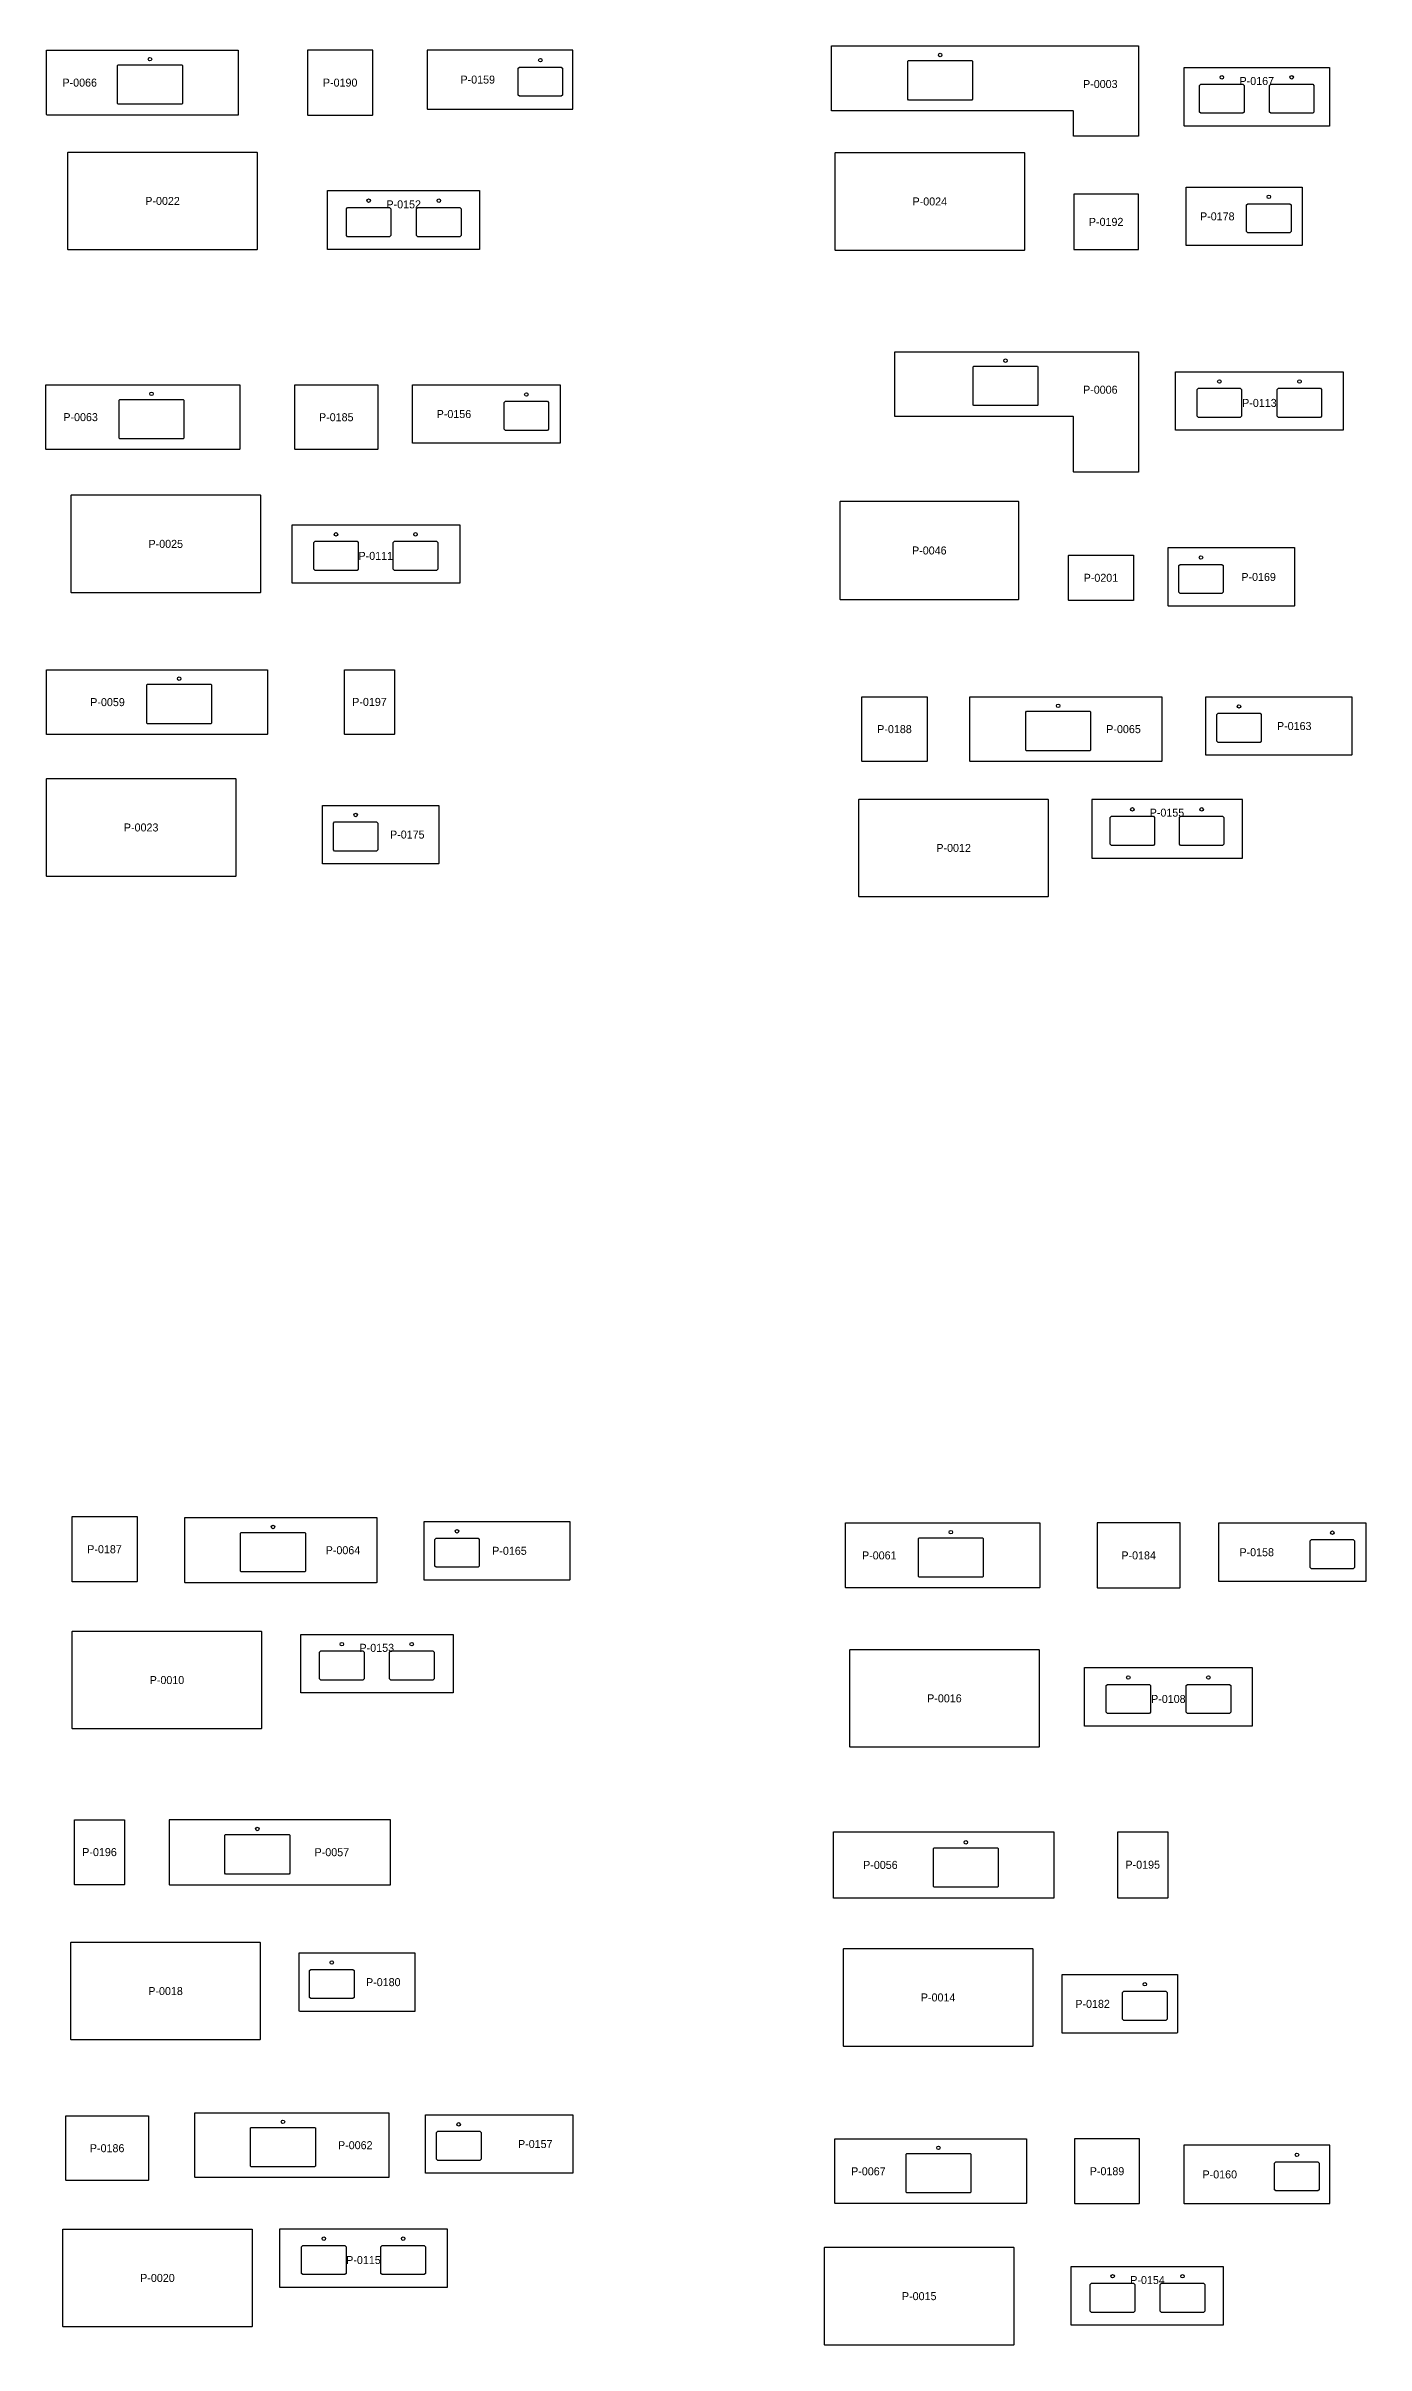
# Model space of a CAD drawing. Header units: millimetres. Extents: x -162346 to -102314, y -153508 to -130299.
# Drawn here: x -162346 to -149154, y -153282 to -130299 of the extents above; entities that cross this region are included whole.
import ezdxf
from ezdxf.enums import TextEntityAlignment as Align

# ---------------------------------------------------------------- set-up
doc = ezdxf.new("R2010")
doc.units = ezdxf.units.MM
for name, color, linetype in [('HOLES', 7, 'Continuous'), ('NUMBERS', 7, 'Continuous'), ('OUTER', 7, 'Continuous')]:
    doc.layers.add(name, color=color, linetype=linetype)

msp = doc.modelspace()

# ---------------------------------------------------------------- linework, layer by layer
at = {"layer": 'HOLES'}
for points in [[(-161624, -130487), (-160989, -130487), (-160983, -130493), (-160983, -130874), (-160989, -130881), (-161624, -130881), (-161630, -130874), (-161630, -130493)], [(-157615, -130510), (-157196, -130510), (-157183, -130522), (-157183, -130789), (-157196, -130802), (-157615, -130802), (-157628, -130789), (-157628, -130522)], [(-153727, -130445), (-153092, -130445), (-153086, -130451), (-153086, -130832), (-153092, -130839), (-153727, -130839), (-153733, -130832), (-153733, -130451)], [(-150804, -130680), (-150385, -130680), (-150372, -130693), (-150372, -130959), (-150385, -130972), (-150804, -130972), (-150817, -130959), (-150817, -130693)], [(-150106, -130680), (-149686, -130680), (-149674, -130693), (-149674, -130959), (-149686, -130972), (-150106, -130972), (-150118, -130959), (-150118, -130693)], [(-159332, -131914), (-158912, -131914), (-158900, -131926), (-158900, -132193), (-158912, -132206), (-159332, -132206), (-159344, -132193), (-159344, -131926)], [(-158630, -131914), (-158211, -131914), (-158198, -131926), (-158198, -132193), (-158211, -132206), (-158630, -132206), (-158643, -132193), (-158643, -131926)], [(-150335, -131876), (-149916, -131876), (-149903, -131888), (-149903, -132155), (-149916, -132168), (-150335, -132168), (-150348, -132155), (-150348, -131888)], [(-153073, -133501), (-152438, -133501), (-152432, -133507), (-152432, -133888), (-152438, -133894), (-153073, -133894), (-153080, -133888), (-153080, -133507)], [(-150829, -133721), (-150410, -133721), (-150397, -133734), (-150397, -134000), (-150410, -134013), (-150829, -134013), (-150842, -134000), (-150842, -133734)], [(-150029, -133721), (-149610, -133721), (-149597, -133734), (-149597, -134001), (-149610, -134014), (-150029, -134014), (-150042, -134001), (-150042, -133734)], [(-161609, -133832), (-160974, -133832), (-160968, -133838), (-160968, -134219), (-160974, -134225), (-161609, -134225), (-161616, -134219), (-161616, -133838)], [(-157755, -133851), (-157335, -133851), (-157323, -133864), (-157323, -134130), (-157335, -134143), (-157755, -134143), (-157767, -134130), (-157767, -133864)], [(-159656, -135250), (-159237, -135250), (-159225, -135262), (-159225, -135529), (-159237, -135542), (-159656, -135542), (-159669, -135529), (-159669, -135262)], [(-158863, -135250), (-158444, -135250), (-158431, -135262), (-158431, -135529), (-158444, -135542), (-158863, -135542), (-158875, -135529), (-158875, -135262)], [(-151012, -135481), (-150593, -135481), (-150581, -135493), (-150581, -135760), (-150593, -135773), (-151012, -135773), (-151025, -135760), (-151025, -135493)], [(-161333, -136680), (-160698, -136680), (-160692, -136686), (-160692, -137067), (-160698, -137074), (-161333, -137074), (-161339, -137067), (-161339, -136686)], [(-152547, -136950), (-151912, -136950), (-151906, -136957), (-151906, -137338), (-151912, -137344), (-152547, -137344), (-152554, -137338), (-152554, -136957)], [(-150632, -136969), (-150213, -136969), (-150200, -136982), (-150200, -137249), (-150213, -137261), (-150632, -137261), (-150645, -137249), (-150645, -136982)], [(-159461, -138055), (-159042, -138055), (-159029, -138067), (-159029, -138334), (-159042, -138347), (-159461, -138347), (-159474, -138334), (-159474, -138067)], [(-151698, -137998), (-151279, -137998), (-151266, -138011), (-151266, -138278), (-151279, -138291), (-151698, -138291), (-151711, -138278), (-151711, -138011)], [(-151006, -137998), (-150587, -137998), (-150574, -138011), (-150574, -138278), (-150587, -138291), (-151006, -138291), (-151019, -138278), (-151019, -138011)], [(-160395, -145160), (-159760, -145160), (-159754, -145166), (-159754, -145547), (-159760, -145553), (-160395, -145553), (-160402, -145547), (-160402, -145166)], [(-158448, -145215), (-158028, -145215), (-158016, -145228), (-158016, -145495), (-158028, -145507), (-158448, -145507), (-158460, -145495), (-158460, -145228)], [(-153620, -145212), (-152985, -145212), (-152979, -145218), (-152979, -145599), (-152985, -145605), (-153620, -145605), (-153626, -145599), (-153626, -145218)], [(-149700, -145229), (-149281, -145229), (-149268, -145242), (-149268, -145509), (-149281, -145521), (-149700, -145521), (-149712, -145509), (-149712, -145242)], [(-159599, -146343), (-159180, -146343), (-159167, -146356), (-159167, -146623), (-159180, -146635), (-159599, -146635), (-159611, -146623), (-159611, -146356)], [(-158900, -146343), (-158481, -146343), (-158468, -146356), (-158468, -146623), (-158481, -146635), (-158900, -146635), (-158913, -146623), (-158913, -146356)], [(-151738, -146677), (-151319, -146677), (-151306, -146690), (-151306, -146956), (-151319, -146969), (-151738, -146969), (-151751, -146956), (-151751, -146690)], [(-150938, -146677), (-150519, -146677), (-150506, -146690), (-150506, -146956), (-150519, -146969), (-150938, -146969), (-150951, -146956), (-150951, -146690)], [(-160552, -148179), (-159917, -148179), (-159910, -148185), (-159910, -148566), (-159917, -148573), (-160552, -148573), (-160558, -148566), (-160558, -148185)], [(-153471, -148312), (-152836, -148312), (-152830, -148318), (-152830, -148699), (-152836, -148706), (-153471, -148706), (-153477, -148699), (-153477, -148318)], [(-159699, -149526), (-159280, -149526), (-159267, -149539), (-159267, -149806), (-159280, -149819), (-159699, -149819), (-159712, -149806), (-159712, -149539)], [(-151573, -149743), (-151154, -149743), (-151142, -149756), (-151142, -150023), (-151154, -150036), (-151573, -150036), (-151586, -150023), (-151586, -149756)], [(-160296, -151106), (-159661, -151106), (-159654, -151112), (-159654, -151493), (-159661, -151500), (-160296, -151500), (-160302, -151493), (-160302, -151112)], [(-158430, -151145), (-158011, -151145), (-157998, -151157), (-157998, -151424), (-158011, -151437), (-158430, -151437), (-158443, -151424), (-158443, -151157)], [(-153744, -151367), (-153109, -151367), (-153103, -151373), (-153103, -151754), (-153109, -151760), (-153744, -151760), (-153750, -151754), (-153750, -151373)], [(-150054, -151449), (-149635, -151449), (-149622, -151462), (-149622, -151729), (-149635, -151741), (-150054, -151741), (-150067, -151729), (-150067, -151462)], [(-159778, -152286), (-159359, -152286), (-159346, -152299), (-159346, -152565), (-159359, -152578), (-159778, -152578), (-159791, -152565), (-159791, -152299)], [(-158986, -152286), (-158567, -152286), (-158554, -152299), (-158554, -152565), (-158567, -152578), (-158986, -152578), (-158999, -152565), (-158999, -152299)], [(-151896, -152663), (-151477, -152663), (-151464, -152675), (-151464, -152942), (-151477, -152955), (-151896, -152955), (-151909, -152942), (-151909, -152675)], [(-151197, -152663), (-150778, -152663), (-150766, -152675), (-150766, -152942), (-150778, -152955), (-151197, -152955), (-151210, -152942), (-151210, -152675)]]:
    msp.add_lwpolyline(points, close=True, dxfattribs=at)
for centre in [(-161307, -130431), (-157405, -130441), (-153409, -130389), (-150594, -130612), (-149896, -130612), (-159122, -131845), (-158420, -131845), (-150125, -131807), (-152756, -133445), (-161292, -133776), (-150619, -133653), (-149819, -133653), (-157545, -133783), (-159447, -135181), (-158653, -135181), (-150803, -135412), (-161015, -136624), (-152230, -136895), (-150423, -136901), (-159251, -137986), (-151489, -137930), (-150796, -137930), (-160078, -145104), (-158238, -145147), (-153303, -145156), (-149490, -145161), (-159389, -146275), (-158691, -146275), (-151529, -146609), (-150729, -146609), (-160234, -148123), (-153153, -148256), (-159490, -149458), (-151364, -149675), (-159978, -151051), (-158221, -151076), (-153427, -151311), (-149844, -151381), (-159569, -152218), (-158776, -152218), (-151686, -152594), (-150988, -152594)]:
    msp.add_circle(centre, 17.5, dxfattribs=at)
at = {"layer": 'OUTER'}
for points in [[(-154497, -130299), (-151428, -130299), (-151428, -131202), (-152073, -131202), (-152076, -131199), (-152076, -130950), (-152079, -130947), (-154497, -130947)], [(-162342, -130341), (-160424, -130341), (-160424, -130985), (-160427, -130989), (-162338, -130989), (-162342, -130985)], [(-159081, -130341), (-159731, -130341), (-159731, -130986), (-159728, -130989), (-159084, -130989), (-159081, -130986)], [(-157082, -130341), (-158536, -130341), (-158536, -130926), (-158533, -130929), (-157082, -130929)], [(-150972, -130515), (-149518, -130515), (-149518, -131099), (-150969, -131099), (-150972, -131096)], [(-162124, -131359), (-160238, -131359), (-160235, -131363), (-160235, -132334), (-160238, -132337), (-162124, -132337), (-162127, -132334), (-162127, -131363)], [(-154456, -131365), (-152570, -131365), (-152567, -131368), (-152567, -132339), (-152570, -132342), (-154456, -132342), (-154459, -132339), (-154459, -131368)], [(-159532, -131745), (-158014, -131745), (-158014, -132333), (-159532, -132333)], [(-151427, -131780), (-152072, -131780), (-152075, -131783), (-152075, -132330), (-152072, -132333), (-151427, -132333)], [(-150951, -131710), (-149792, -131710), (-149792, -132291), (-149795, -132295), (-150951, -132295)], [(-153861, -133355), (-151429, -133355), (-151429, -134558), (-152073, -134558), (-152076, -134555), (-152076, -134005), (-152079, -134002), (-153861, -134002)], [(-162346, -133686), (-160408, -133686), (-160408, -134330), (-160411, -134333), (-162343, -134333), (-162346, -134330)], [(-159860, -133686), (-159030, -133686), (-159030, -134330), (-159033, -134333), (-159857, -134333), (-159860, -134330)], [(-158682, -133686), (-157208, -133686), (-157208, -134270), (-158682, -134270)], [(-151058, -133556), (-149381, -133556), (-149381, -134140), (-151058, -134140)], [(-162092, -134787), (-160206, -134787), (-160203, -134790), (-160203, -135761), (-160206, -135764), (-162092, -135764), (-162095, -135761), (-162095, -134790)], [(-152626, -134853), (-154410, -134853), (-154413, -134856), (-154413, -135828), (-154410, -135831), (-152626, -135831), (-152623, -135828), (-152623, -134856)], [(-159885, -135085), (-158209, -135085), (-158209, -135669), (-159885, -135669)], [(-151130, -135313), (-149869, -135313), (-149869, -135897), (-149873, -135900), (-151127, -135900), (-151130, -135897)], [(-152123, -135390), (-151479, -135390), (-151479, -135841), (-152123, -135841), (-152126, -135838), (-152126, -135393)], [(-162341, -136534), (-160133, -136534), (-160133, -137178), (-160136, -137182), (-162341, -137182)], [(-159364, -136534), (-158862, -136534), (-158862, -137178), (-158865, -137182), (-159360, -137182), (-159364, -137178)], [(-154193, -136804), (-153540, -136804), (-153540, -137449), (-153543, -137452), (-154189, -137452), (-154193, -137449)], [(-153114, -136804), (-151194, -136804), (-151194, -137449), (-151198, -137452), (-153111, -137452), (-153114, -137449)], [(-150753, -136804), (-149296, -136804), (-149296, -137385), (-149299, -137388), (-150753, -137388)], [(-162338, -137622), (-160452, -137622), (-160449, -137625), (-160449, -138597), (-160452, -138600), (-162338, -138600), (-162341, -138597), (-162341, -137625)], [(-159582, -137890), (-158420, -137890), (-158420, -138471), (-158423, -138474), (-159582, -138474)], [(-154218, -137827), (-152332, -137827), (-152329, -137830), (-152329, -138801), (-152332, -138805), (-154218, -138805), (-154221, -138801), (-154221, -137830)], [(-150387, -137830), (-151895, -137830), (-151895, -138418), (-150387, -138418)], [(-162086, -145000), (-161435, -145000), (-161435, -145648), (-161438, -145651), (-162083, -145651), (-162086, -145648)], [(-160959, -145010), (-159041, -145010), (-159041, -145658), (-159045, -145661), (-160956, -145661), (-160959, -145658)], [(-158568, -145050), (-157111, -145050), (-157111, -145631), (-157114, -145634), (-158568, -145634)], [(-154357, -145062), (-152414, -145062), (-152414, -145710), (-152417, -145713), (-154353, -145713), (-154357, -145710)], [(-151837, -145713), (-151014, -145713), (-151011, -145710), (-151011, -145062), (-151840, -145062), (-151840, -145710)], [(-150624, -145064), (-149154, -145064), (-149154, -145648), (-150624, -145648)], [(-162080, -146145), (-160194, -146145), (-160191, -146148), (-160191, -147120), (-160194, -147123), (-162080, -147123), (-162083, -147120), (-162083, -146148)], [(-159799, -146178), (-158278, -146178), (-158278, -146762), (-159799, -146762)], [(-154310, -146328), (-152424, -146328), (-152421, -146331), (-152421, -147303), (-152424, -147306), (-154310, -147306), (-154313, -147303), (-154313, -146331)], [(-151967, -146509), (-150290, -146509), (-150290, -147096), (-151967, -147096)], [(-162062, -148030), (-161560, -148030), (-161560, -148677), (-161564, -148681), (-162059, -148681), (-162062, -148677)], [(-161112, -148681), (-158904, -148681), (-158904, -148030), (-161115, -148030), (-161115, -148677)], [(-154477, -148150), (-152272, -148150), (-152272, -148811), (-152275, -148814), (-154477, -148814)], [(-151635, -148150), (-151134, -148150), (-151134, -148811), (-151137, -148814), (-151632, -148814), (-151635, -148811)], [(-162094, -149254), (-160208, -149254), (-160205, -149257), (-160205, -150228), (-160208, -150232), (-162094, -150232), (-162097, -150228), (-162097, -149257)], [(-159817, -149361), (-158661, -149361), (-158661, -149946), (-159814, -149946), (-159817, -149942)], [(-154373, -149318), (-152487, -149318), (-152484, -149321), (-152484, -150293), (-152487, -150296), (-154373, -150296), (-154376, -150293), (-154376, -149321)], [(-152189, -149578), (-151037, -149578), (-151037, -150159), (-151040, -150163), (-152189, -150163)], [(-162149, -150990), (-161321, -150990), (-161321, -151635), (-161324, -151638), (-162146, -151638), (-162149, -151635)], [(-160859, -150960), (-158918, -150960), (-158918, -151605), (-158921, -151608), (-160856, -151608), (-160859, -151605)], [(-158554, -150980), (-157081, -150980), (-157081, -151564), (-158554, -151564)], [(-154463, -151221), (-152546, -151221), (-152546, -151865), (-152549, -151868), (-154460, -151868), (-154463, -151865)], [(-152064, -151868), (-151420, -151868), (-151417, -151865), (-151417, -151221), (-152068, -151221), (-152068, -151865)], [(-150972, -151868), (-149514, -151868), (-149514, -151284), (-150975, -151284), (-150975, -151865)], [(-162175, -152122), (-160289, -152122), (-160286, -152125), (-160286, -153097), (-160289, -153100), (-162175, -153100), (-162178, -153097), (-162178, -152125)], [(-160010, -152121), (-158335, -152121), (-158335, -152705), (-160010, -152705)], [(-154562, -152304), (-152676, -152304), (-152673, -152307), (-152673, -153278), (-152676, -153282), (-154562, -153282), (-154565, -153278), (-154565, -152307)], [(-152099, -152498), (-150581, -152498), (-150581, -153082), (-152099, -153082)]]:
    msp.add_lwpolyline(points, close=True, dxfattribs=at)

# ---------------------------------------------------------------- texts
at = {"layer": 'NUMBERS'}
for s, p in [('P-0066', (-162009, -130665)), ('P-0190', (-159406, -130665)), ('P-0159', (-158031, -130635)), ('P-0003', (-151809, -130679)), ('P-0167', (-150245, -130649)), ('P-0022', (-161181, -131848)), ('P-0152', (-158771, -131882)), ('P-0024', (-153513, -131853)), ('P-0192', (-151751, -132057)), ('P-0178', (-150640, -132002)), ('P-0006', (-151809, -133735)), ('P-0063', (-162000, -134009)), ('P-0185', (-159445, -134010)), ('P-0156', (-158269, -133978)), ('P-0113', (-150219, -133867)), ('P-0025', (-161149, -135276)), ('P-0111', (-159050, -135396)), ('P-0046', (-153518, -135342)), ('P-0201', (-151803, -135615)), ('P-0169', (-150227, -135607)), ('P-0059', (-161731, -136858)), ('P-0197', (-159113, -136856)), ('P-0188', (-153866, -137128)), ('P-0065', (-151577, -137128)), ('P-0163', (-149871, -137097)), ('P-0023', (-161395, -138111)), ('P-0155', (-151143, -137963)), ('P-0175', (-158735, -138182)), ('P-0012', (-153275, -138316)), ('P-0187', (-161761, -145326)), ('P-0064', (-159378, -145336)), ('P-0165', (-157714, -145342)), ('P-0061', (-154018, -145388)), ('P-0184', (-151426, -145388)), ('P-0158', (-150246, -145356)), ('P-0153', (-159040, -146312)), ('P-0010', (-161137, -146634)), ('P-0016', (-153367, -146817)), ('P-0108', (-151129, -146823)), ('P-0196', (-161811, -148354)), ('P-0057', (-159489, -148355)), ('P-0056', (-154007, -148482)), ('P-0195', (-151385, -148480)), ('P-0180', (-158975, -149654)), ('P-0018', (-161151, -149743)), ('P-0014', (-153430, -149807)), ('P-0182', (-151886, -149871)), ('P-0186', (-161735, -151314)), ('P-0062', (-159255, -151284)), ('P-0157', (-157456, -151272)), ('P-0067', (-154127, -151545)), ('P-0189', (-151742, -151544)), ('P-0160', (-150615, -151576)), ('P-0020', (-161232, -152611)), ('P-0115', (-159173, -152432)), ('P-0154', (-151337, -152632)), ('P-0015', (-153619, -152793))]:
    msp.add_text(s, height=80, dxfattribs=at).set_placement(p, align=Align.MIDDLE_CENTER)

doc.saveas('drawing.dxf')
